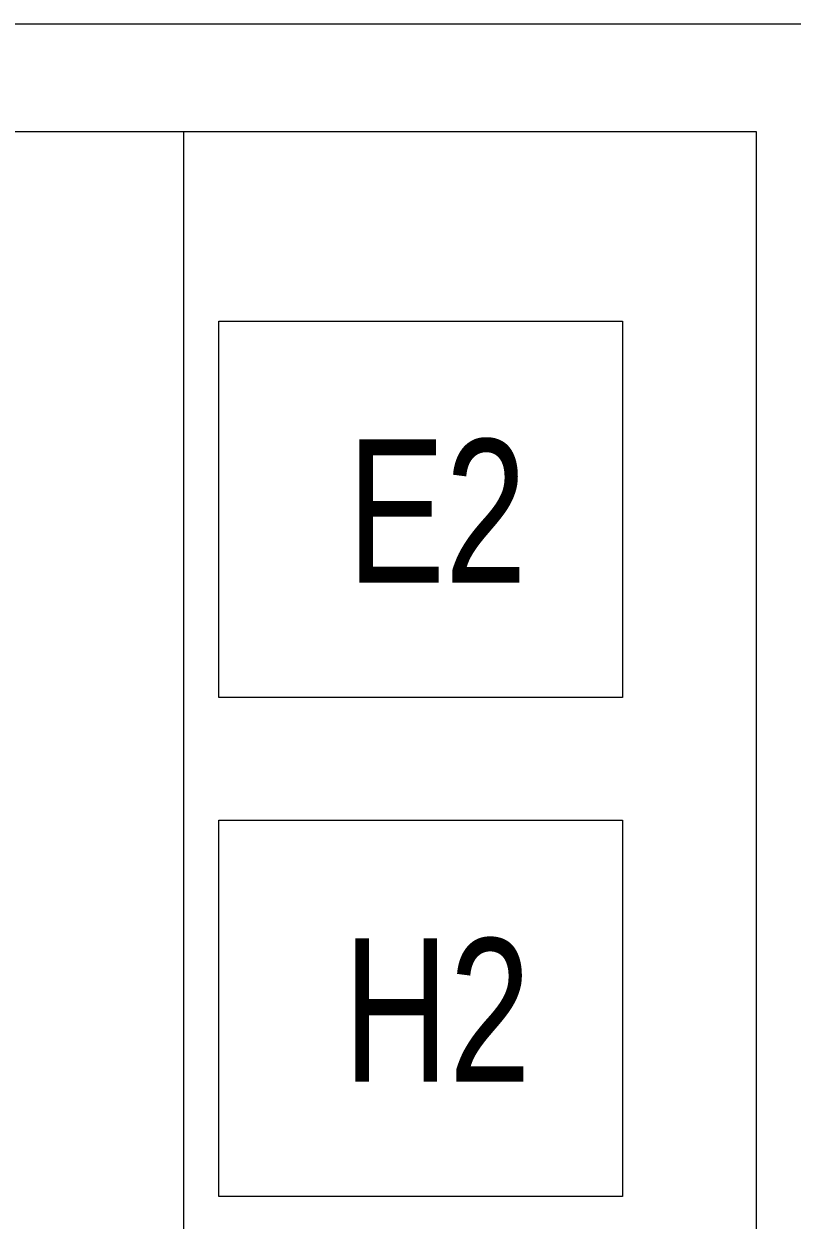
# Model space of a CAD drawing. Header units: millimetres. Extents: x 26027 to 581921, y 7230 to 233891.
# Drawn here: x 563976 to 565049, y 131211 to 132880 of the extents above; entities that cross this region are included whole.
import ezdxf

# ---------------------------------------------------------------- set-up
doc = ezdxf.new("R2010")
doc.units = ezdxf.units.MM
doc.header["$LTSCALE"] = 5
doc.layers.add('Medical Equipment and Furniture', color=252, linetype='Continuous', lineweight=0)
doc.layers.add('Walls', color=252, linetype='Continuous', lineweight=5)
doc.styles.add('X3G_ENTITY_2587EA', font='swisscl.ttf', dxfattribs={"height": 200})

msp = doc.modelspace()

# ---------------------------------------------------------------- linework, layer by layer
at = {"layer": 'Medical Equipment and Furniture', "elevation": 0}
msp.add_lwpolyline([(564198.8, 132730.3), (564198.8, 127950.3)], dxfattribs=at)
at = {"layer": 'Medical Equipment and Furniture'}
for points in [[(564248.3, 132465.6), (564812, 132465.6), (564812, 131940.3), (564248.3, 131940.3)], [(564248.3, 131768.9), (564812, 131768.9), (564812, 131243.6), (564248.3, 131243.6)]]:
    msp.add_lwpolyline(points, close=True, dxfattribs=at)
at = {"layer": 'Walls', "elevation": 0}
msp.add_lwpolyline([(564998.8, 132730.3), (564998.8, 127905.3)], dxfattribs=at)
at = {"layer": 'Walls'}
for points in [[(560413.8, 132880.3, 0), (565198.8, 132880.3, 0)], [(560413.8, 132730.3, 0), (564998.8, 132730.3, 0)]]:
    msp.add_polyline3d(points, dxfattribs=at)

# ---------------------------------------------------------------- texts
at = {"layer": 'Medical Equipment and Furniture', "char_height": 200, "attachment_point": 2, "style": 'X3G_ENTITY_2587EA'}
for s, insert in [('E2', (564552.9, 132300.5)), ('H2', (564552.9, 131603.8))]:
    msp.add_mtext(s, dxfattribs=dict(at, insert=insert))

doc.saveas('drawing.dxf')
